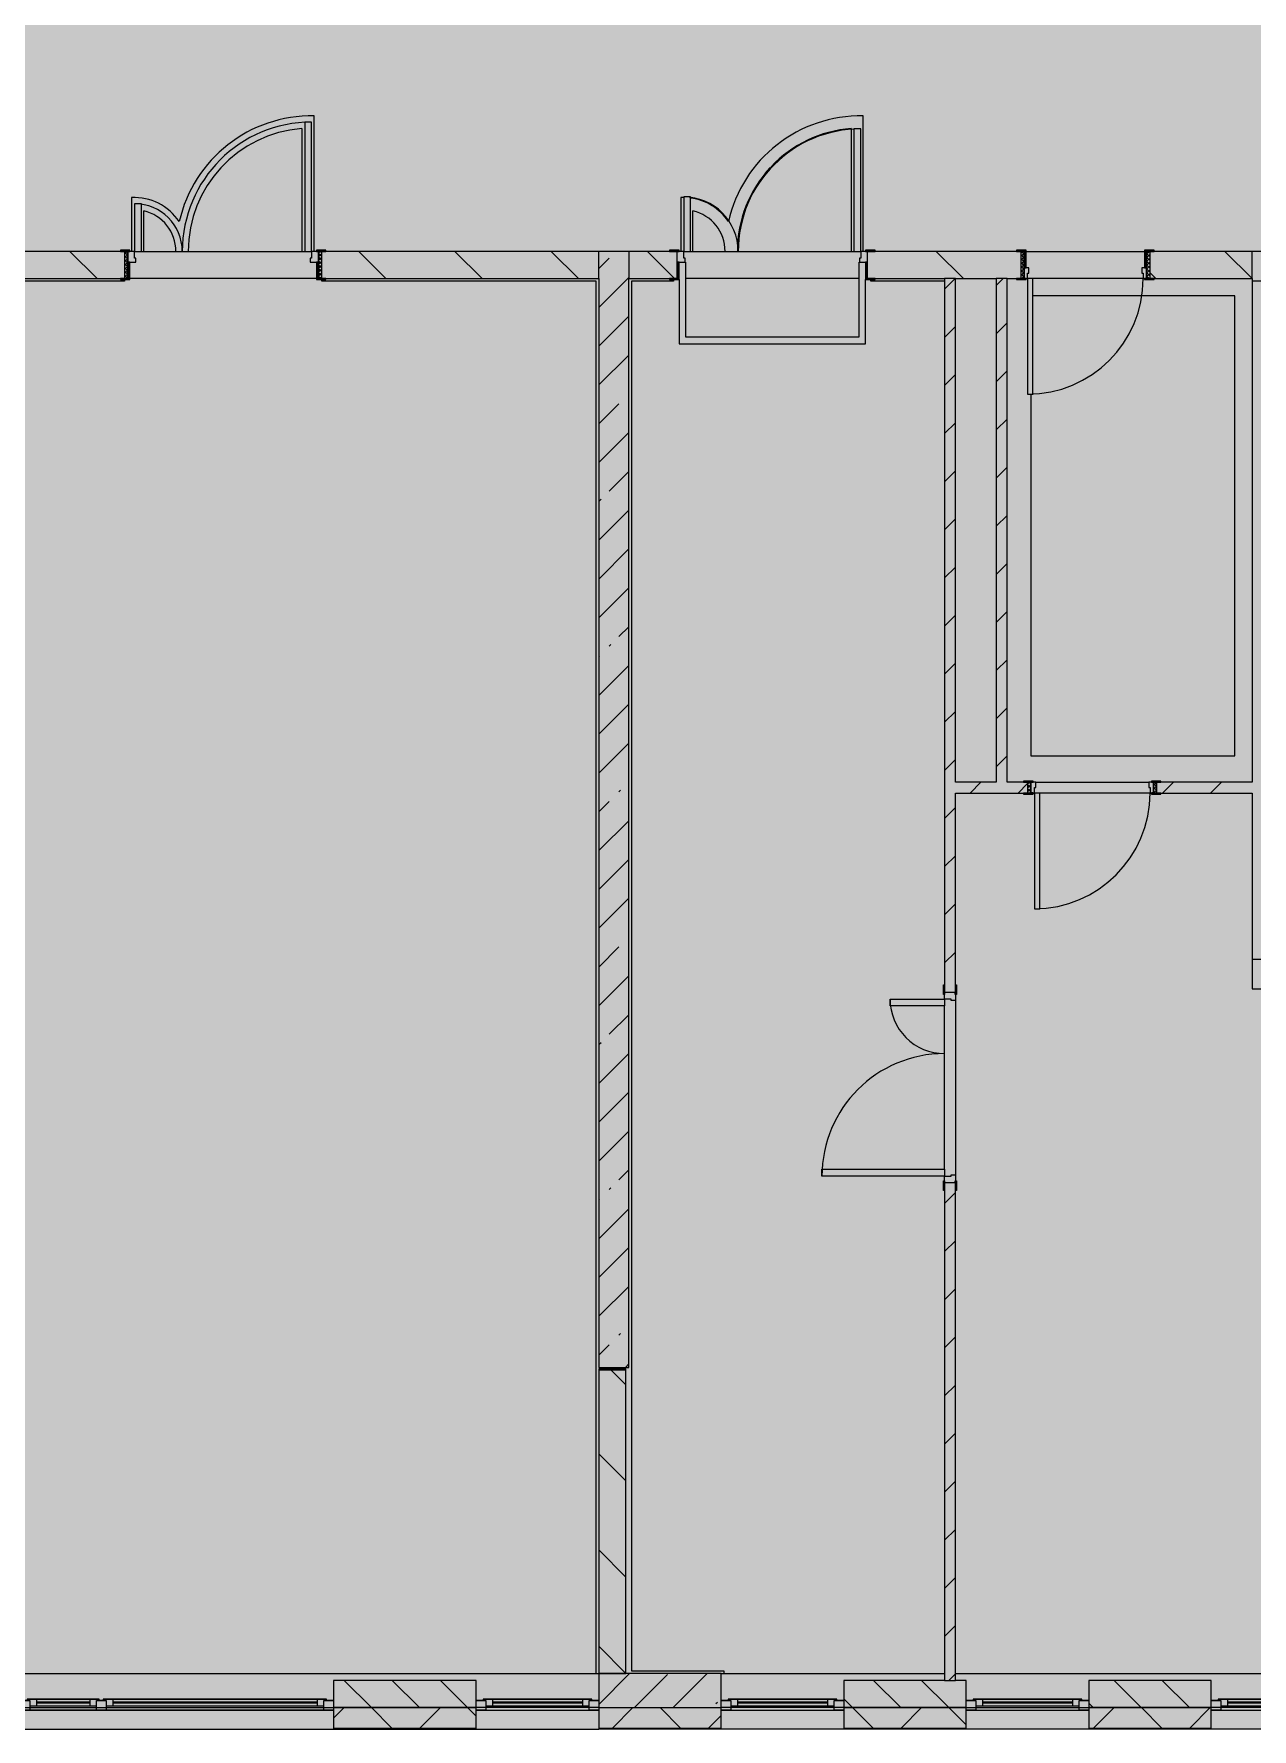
# Model space of a CAD drawing. Header units: millimetres. Extents: x 81682 to 274809, y -8553 to 29000.
# Drawn here: x 250779 to 259729, y -258 to 12198 of the extents above; entities that cross this region are included whole.
import ezdxf

# ---------------------------------------------------------------- set-up
doc = ezdxf.new("R2010")
doc.units = ezdxf.units.MM
for name, color, linetype, lineweight, true_color in [('A-DETL-2', 7, 'Continuous', 5, 0x737373), ('A-DOOR-2', 7, 'Continuous', 5, 0xb7b7b7), ('A-DOOR-3', 7, 'Continuous', 5, 0xe2e2e2), ('A-DOOR-4', 7, 'Continuous', 5, 0xaaaaaa), ('A-DOOR-FRAM-2', 7, 'Continuous', 5, 0xe2e2e2), ('A-DOOR-FRAM-3', 7, 'Continuous', 5, 0xb7b7b7), ('A-DOOR-FRAM-4', 7, 'Continuous', 5, 0xaaaaaa), ('A-FLOR-1', 7, 'Continuous', 5, 0xb7b7b7), ('A-GLAZ-2', 7, 'Continuous', 5, 0x737373), ('A-WALL-8', 7, 'Continuous', 5, 0x737373), ('A-WALL-9', 7, 'Continuous', 9, 0x737373), ('I-WALL-3', 7, 'Continuous', 5, 0x737373), ('S-COLS-2', 7, 'Continuous', 5, 0x737373)]:
    doc.layers.add(name, color=color, linetype=linetype, lineweight=lineweight, true_color=true_color)
doc.layers.add('A-DETL-GENF-2', color=7, linetype='Continuous', lineweight=9, true_color=0xc0c0c0, transparency=0.4)
for name, color, linetype, lineweight in [('A-WALL-7', 7, 'Continuous', 5), ('I-WALL-2', 7, 'Continuous', 5), ('S-COLS-1', 7, 'Continuous', 5)]:
    doc.layers.add(name, color=color, linetype=linetype, lineweight=lineweight)
pattern_1 = [(135, (147798.7, 0), (-353.5534, -353.5534), [])]
pattern_2 = [(45, (147798.7, 0), (-285.1231, 285.1231), []), (45, (148083.8, 0), (-285.1231, 285.1231), [504.031, -100.806, 16.764, -84.042])]
pattern_3 = [(45, (147798.7, 0), (-176.7767, 176.7767), [])]

# ---------------------------------------------------------------- blocks, each defined once
blk = doc.blocks.new('110_Дверь_СКБ_2Ст - Д-2а_л_ Из коридора на лестницу-32216062-3_7_3_птичка')
at = {"layer": 'A-DOOR-3'}
for points in [[(612, 100), (662, 100), (662, 1000), (612, 1000), (612, 300)], [(-588, 100), (-588, 500), (-638, 500), (-638, 100)], [(712, -100), (712, 20), (698, 20), (698, -100)]]:
    blk.add_hatch(color=256, dxfattribs=at).paths.add_polyline_path(points)
h = blk.add_hatch(color=256, dxfattribs=at)
h.paths.add_polyline_path([(712, 20), (712, 100), (662, 100), (662, 50), (652, 50), (652, 20), (680, 20)])
h.paths.add_polyline_path([(-628, 20), (-628, 50), (-638, 50), (-638, 100), (-688, 100), (-688, 20)])
at = {"layer": 'A-DOOR-FRAM-2'}
for points in [[(-672, 100), (-672, 108), (-742, 108), (-742, 100)], [(-672, -100), (-672, 20), (-688, 20), (-688, -100)], [(768, 100), (768, 108), (698, 108), (698, 100)], [(-672, -108), (-672, -100), (-742, -100), (-742, -108)], [(768, -108), (768, -100), (698, -100), (698, -108)]]:
    blk.add_hatch(color=256, dxfattribs=at).paths.add_polyline_path(points)
at = {"layer": 'A-DOOR-2'}
for p, q in [((662, 1000), (612, 1000)), ((612, 1000), (612, 100)), ((662, 100), (662, 1000)), ((-638, 500), (-638, 100)), ((-588, 500), (-638, 500)), ((-588, 100), (-588, 500)), ((-638, 100), (-588, 100)), ((612, 100), (662, 100))]:
    blk.add_line(p, q, dxfattribs=at)
for centre, radius, start, end in [((662, 100), 900, 90, 180), ((-638, 100), 400, 360, 90)]:
    blk.add_arc(centre, radius, start, end, dxfattribs=at)
at = {"layer": 'A-DOOR-FRAM-3'}
for p, q in [((-672, 108), (-742, 108)), ((-742, 108), (-742, 100)), ((-742, 100), (-672, 100)), ((-638, 100), (-688, 100)), ((-688, 100), (-688, 20)), ((-688, 20), (-628, 20)), ((-672, 20), (-688, 20)), ((-688, 20), (-688, -100)), ((-672, 100), (-672, 108)), ((-672, -100), (-672, 20)), ((-638, 50), (-638, 100)), ((-628, 50), (-638, 50)), ((-628, 20), (-628, 50)), ((662, 50), (652, 50)), ((652, 50), (652, 20)), ((652, 20), (712, 20)), ((662, 100), (662, 50)), ((712, 100), (662, 100)), ((768, 108), (698, 108)), ((698, 108), (698, 100)), ((698, 100), (768, 100)), ((712, 20), (698, 20)), ((698, 20), (698, -100)), ((712, 20), (712, 100)), ((712, -100), (712, 20)), ((768, 100), (768, 108)), ((-672, -100), (-742, -100)), ((-742, -100), (-742, -108)), ((-742, -108), (-672, -108)), ((-688, -100), (-672, -100)), ((-672, -108), (-672, -100)), ((698, -100), (712, -100)), ((768, -100), (698, -100)), ((698, -100), (698, -108)), ((698, -108), (768, -108)), ((768, -108), (768, -100))]:
    blk.add_line(p, q, dxfattribs=at)
blk = doc.blocks.new('120_Окно_СКБ_2Ст_Фрамуга сверху - 120_Окно_СКБ_2Ст_2300х2500_h_ ДОО-19727959-3_7_3_птичка')
at = {"layer": 'A-GLAZ-2'}
for p, q in [((-1150, -127), (-1150, -57)), ((-1150, -57), (-1080, -57)), ((1150, -57), (-1150, -57)), ((-1080, -57), (-1080, -127)), ((-1080, -57), (1080, -57)), ((520, -87), (-1080, -87)), ((-1080, -87), (-1080, -127)), ((-1030, -137), (-1030, -87)), ((-1030, -107), (470, -107)), ((470, -117), (-1030, -117)), ((470, -137), (470, -87)), ((520, -127), (520, -57)), ((520, -57), (590, -57)), ((520, -127), (520, -87)), ((590, -57), (590, -127)), ((1080, -87), (590, -87)), ((590, -87), (590, -127)), ((640, -137), (640, -87)), ((640, -107), (1030, -107)), ((1030, -117), (640, -117)), ((1030, -137), (1030, -87)), ((1080, -127), (1080, -57)), ((1080, -57), (1150, -57)), ((1080, -127), (1080, -87)), ((1150, -57), (1150, -127)), ((-1080, -127), (-1150, -127)), ((-1150, -127), (-1100, -127)), ((-1080, -127), (-1100, -127)), ((-1100, -127), (-1100, -137)), ((-1100, -137), (540, -137)), ((540, -137), (-1100, -137)), ((590, -127), (520, -127)), ((540, -127), (520, -127)), ((540, -127), (570, -127)), ((540, -127), (570, -127)), ((540, -137), (540, -127)), ((590, -127), (570, -127)), ((570, -127), (570, -137)), ((570, -137), (1100, -137)), ((1100, -137), (570, -137)), ((1150, -127), (1080, -127)), ((1100, -127), (1080, -127)), ((1100, -127), (1150, -127)), ((1100, -137), (1100, -127))]:
    blk.add_line(p, q, dxfattribs=at)
blk = doc.blocks.new('120_Окно_СКБ_1Ст - 120_Окно_СКБ_1Ст 900х2500_h_ с форточкой-22876038-3_7_3_птичка')
at = {"layer": 'A-GLAZ-2'}
for p, q in [((-450, -127), (-450, -57)), ((-450, -57), (-380, -57)), ((450, -57), (-450, -57)), ((-380, -57), (-380, -127)), ((380, -87), (-380, -87)), ((-380, -87), (-380, -127)), ((-330, -137), (-330, -87)), ((-330, -107), (330, -107)), ((330, -117), (-330, -117)), ((330, -137), (330, -87)), ((380, -127), (380, -57)), ((380, -57), (450, -57)), ((380, -127), (380, -87)), ((450, -57), (450, -127)), ((-380, -127), (-450, -127)), ((-450, -127), (-400, -127)), ((-380, -127), (-400, -127)), ((-400, -127), (-400, -137)), ((-400, -137), (400, -137)), ((400, -137), (-400, -137)), ((450, -127), (380, -127)), ((400, -127), (380, -127)), ((400, -127), (450, -127)), ((400, -137), (400, -127))]:
    blk.add_line(p, q, dxfattribs=at)
blk = doc.blocks.new('110_Дверь_СКБ_1Ст_Внутренняя1 - Д-8 950x2100h_охрана-V70-3_7_3_птичка')
at = {"layer": 'A-DOOR-3'}
h = blk.add_hatch(color=256, dxfattribs=at)
h.paths.add_polyline_path([(437.5, 100), (437.5, 60), (427.5, 60), (427.5, 20), (462.5, 20), (462.5, 100)])
h.paths.add_polyline_path([(-412.5, 100), (-437.5, 100), (-437.5, 20), (-402.5, 20), (-402.5, 60), (-412.5, 60)])
at = {"layer": 'A-DOOR-4'}
h = blk.add_hatch(dxfattribs=at)
h.set_pattern_fill('FP_81', color=256, style=0, pattern_type=2)
h.set_pattern_definition([(135, (1826.41, 164.685), (-14.14214, -14.14214), []), (225, (1826.41, 164.685), (14.14214, -14.14214), [])])
h.paths.add_polyline_path([(487.5, 100), (462.5, 100), (462.5, -100), (487.5, -100), (487.5, -34.8)])
at = {"layer": 'A-DOOR-FRAM-2'}
for points in [[(397.5, 950), (397.5, 100), (437.5, 100), (437.5, 950)], [(-492.5, 108), (-492.5, 100), (-422.5, 100), (-422.5, 108)], [(-422.5, 20), (-437.5, 20), (-437.5, -100), (-422.5, -100), (-422.5, -34.8)], [(517.5, 108), (447.5, 108), (447.5, 100), (517.5, 100)], [(462.5, 20), (447.5, 20), (447.5, -100), (462.5, -100), (462.5, -34.8)], [(-492.5, -100), (-492.5, -108), (-422.5, -108), (-422.5, -100)], [(447.5, -100), (447.5, -108), (517.5, -108), (517.5, -100)]]:
    blk.add_hatch(color=256, dxfattribs=at).paths.add_polyline_path(points)
at = {"layer": 'A-DOOR-FRAM-4'}
h = blk.add_hatch(dxfattribs=at)
h.set_pattern_fill('FP_9', color=256, style=0, pattern_type=2)
h.set_pattern_definition([(45, (-296.384, 164.685), (-14.1421, 14.1421), []), (135, (-296.384, 164.685), (-14.1421, -14.1421), [])])
h.paths.add_polyline_path([(-437.5, 100), (-462.5, 100), (-462.5, -100), (-437.5, -100), (-437.5, -34.8)])
at = {"layer": 'A-DOOR-2'}
for p, q in [((437.5, 950), (397.5, 950)), ((397.5, 950), (397.5, 100)), ((437.5, 100), (437.5, 950)), ((397.5, 100), (437.5, 100))]:
    blk.add_line(p, q, dxfattribs=at)
blk.add_arc((437.5, 100), 850, 90, 180, dxfattribs=at)
at = {"layer": 'A-DOOR-FRAM-3'}
for p, q in [((-422.5, 108), (-492.5, 108)), ((-492.5, 108), (-492.5, 100)), ((-492.5, 100), (-422.5, 100)), ((-437.5, 100), (-462.5, 100)), ((-462.5, 100), (-462.5, -100)), ((-412.5, 100), (-437.5, 100)), ((-437.5, 100), (-437.5, 20)), ((-437.5, -100), (-437.5, 100)), ((-422.5, 100), (-437.5, 100)), ((-437.5, 100), (-437.5, 99)), ((-437.5, 99), (-422.5, 99)), ((-437.5, 20), (-402.5, 20)), ((-422.5, 20), (-437.5, 20)), ((-437.5, 20), (-437.5, -100)), ((-422.5, 100), (-422.5, 108)), ((-422.5, 99), (-422.5, 100)), ((-422.5, -100), (-422.5, 20)), ((-412.5, 60), (-412.5, 100)), ((-402.5, 60), (-412.5, 60)), ((-402.5, 20), (-402.5, 60)), ((437.5, 60), (427.5, 60)), ((427.5, 60), (427.5, 20)), ((427.5, 20), (462.5, 20)), ((437.5, 100), (437.5, 60)), ((462.5, 100), (437.5, 100)), ((517.5, 108), (447.5, 108)), ((447.5, 108), (447.5, 100)), ((462.5, 100), (447.5, 100)), ((447.5, 100), (447.5, 99)), ((447.5, 100), (517.5, 100)), ((447.5, 99), (462.5, 99)), ((462.5, 20), (447.5, 20)), ((447.5, 20), (447.5, -100)), ((462.5, 20), (462.5, 100)), ((487.5, 100), (462.5, 100)), ((462.5, 100), (462.5, -100)), ((462.5, 99), (462.5, 100)), ((462.5, -100), (462.5, 20)), ((487.5, -100), (487.5, 100)), ((517.5, 100), (517.5, 108)), ((-422.5, -100), (-492.5, -100)), ((-492.5, -100), (-492.5, -108)), ((-492.5, -108), (-422.5, -108)), ((-462.5, -100), (-437.5, -100)), ((-437.5, -100), (-422.5, -100)), ((-422.5, -108), (-422.5, -100)), ((447.5, -100), (462.5, -100)), ((517.5, -100), (447.5, -100)), ((447.5, -100), (447.5, -108)), ((447.5, -108), (517.5, -108)), ((462.5, -100), (487.5, -100)), ((517.5, -108), (517.5, -100))]:
    blk.add_line(p, q, dxfattribs=at)
blk = doc.blocks.new('110_Дверь_СКБ_1Ст_Внутренняя1 - Д-8 950x2100h_охрана-V99-3_7_3_птичка')
at = {"layer": 'A-DOOR-3'}
h = blk.add_hatch(color=256, dxfattribs=at)
h.paths.add_polyline_path([(437, 40), (437, 0), (427, 0), (427, -40), (462, -40), (462, 40)])
h.paths.add_polyline_path([(-413, 40), (-438, 40), (-438, -40), (-403, -40), (-403, 0), (-413, 0)])
at = {"layer": 'A-DOOR-4'}
h = blk.add_hatch(dxfattribs=at)
h.set_pattern_fill('FP_109', color=256, style=0, pattern_type=2)
h.set_pattern_definition([(135, (1826.41, 104.685), (-14.14214, -14.14214), []), (225, (1826.41, 104.685), (14.14214, -14.14214), [])])
h.paths.add_polyline_path([(487, 40), (462, 40), (462, -40), (487, -40)])
at = {"layer": 'A-DOOR-FRAM-2'}
for points in [[(397, 890), (397, 40), (437, 40), (437, 890)], [(-493, 48), (-493, 40), (-423, 40), (-423, 48)], [(517, 48), (447, 48), (447, 40), (517, 40)], [(-423, -40), (-493, -40), (-493, -48), (-423, -48)], [(447, -40), (447, -48), (517, -48), (517, -40)]]:
    blk.add_hatch(color=256, dxfattribs=at).paths.add_polyline_path(points)
at = {"layer": 'A-DOOR-FRAM-4'}
h = blk.add_hatch(dxfattribs=at)
h.set_pattern_fill('FP_110', color=256, style=0, pattern_type=2)
h.set_pattern_definition([(45, (-296.384, 104.685), (-14.1421, 14.1421), []), (135, (-296.384, 104.685), (-14.1421, -14.1421), [])])
h.paths.add_polyline_path([(-438, 40), (-463, 40), (-463, -40), (-438, -40)])
at = {"layer": 'A-DOOR-2'}
for p, q in [((437, 890), (397, 890)), ((397, 890), (397, 40)), ((437, 40), (437, 890)), ((397, 40), (437, 40))]:
    blk.add_line(p, q, dxfattribs=at)
blk.add_arc((437, 40), 850, 90, 180, dxfattribs=at)
at = {"layer": 'A-DOOR-FRAM-3'}
for p, q in [((-423, 48), (-493, 48)), ((-493, 48), (-493, 40)), ((-493, 40), (-423, 40)), ((-438, 40), (-463, 40)), ((-463, 40), (-463, -40)), ((-413, 40), (-438, 40)), ((-438, 40), (-438, -40)), ((-438, -40), (-438, 40)), ((-423, 40), (-438, 40)), ((-438, 40), (-438, 39)), ((-438, 39), (-423, 39)), ((-423, 40), (-423, 48)), ((-423, 39), (-423, 40)), ((-413, 0), (-413, 40)), ((-403, 0), (-413, 0)), ((-403, -40), (-403, 0)), ((437, 0), (427, 0)), ((427, 0), (427, -40)), ((437, 40), (437, 0)), ((462, 40), (437, 40)), ((517, 48), (447, 48)), ((447, 48), (447, 40)), ((462, 40), (447, 40)), ((447, 40), (447, 39)), ((447, 40), (517, 40)), ((447, 39), (462, 39)), ((462, -40), (462, 40)), ((487, 40), (462, 40)), ((462, 40), (462, -40)), ((462, 39), (462, 40)), ((487, -40), (487, 40)), ((517, 40), (517, 48)), ((-423, -40), (-493, -40)), ((-493, -40), (-493, -48)), ((-493, -48), (-423, -48)), ((-463, -40), (-438, -40)), ((-423, -39), (-438, -39)), ((-438, -39), (-438, -40)), ((-438, -40), (-403, -40)), ((-438, -40), (-423, -40)), ((-423, -40), (-423, -39)), ((-423, -48), (-423, -40)), ((427, -40), (462, -40)), ((462, -39), (447, -39)), ((447, -39), (447, -40)), ((447, -40), (462, -40)), ((517, -40), (447, -40)), ((447, -40), (447, -48)), ((447, -48), (517, -48)), ((462, -40), (462, -39)), ((462, -40), (487, -40)), ((517, -48), (517, -40))]:
    blk.add_line(p, q, dxfattribs=at)
blk = doc.blocks.new('110_Дверь_СКБ_2Ст - Д-6_л__ ДОО_Дв_1450x2100h_Дверь из раздевальной в коридор-V100-3_7_3_птичка')
at = {"layer": 'A-DOOR-3'}
for points in [[(662.5, 100), (662.5, 1050), (612.5, 1050), (612.5, 100)], [(-587.5, 100), (-587.5, 450), (-637.5, 450), (-637.5, 100)]]:
    blk.add_hatch(color=256, dxfattribs=at).paths.add_polyline_path(points)
h = blk.add_hatch(color=256, dxfattribs=at)
h.paths.add_polyline_path([(652.5, 20), (712.5, 20), (712.5, 100), (662.5, 100), (662.5, 50), (652.5, 50)])
h.paths.add_polyline_path([(-687.5, 20), (-627.5, 20), (-627.5, 50), (-637.5, 50), (-637.5, 100), (-687.5, 100)])
at = {"layer": 'A-DOOR-4'}
h = blk.add_hatch(dxfattribs=at)
h.set_pattern_fill('FP_111', color=256, style=0, pattern_type=2)
h.set_pattern_definition([(135, (1576.41, 164.685), (-14.14214, -14.14214), []), (225, (1576.41, 164.685), (14.14214, -14.14214), [])])
h.paths.add_polyline_path([(737.5, -100), (737.5, 100), (712.5, 100), (712.5, -100)])
at = {"layer": 'A-DOOR-FRAM-2'}
for points in [[(-672.5, 100), (-672.5, 108), (-742.5, 108), (-742.5, 100)], [(-672.5, -100), (-672.5, 20), (-687.5, 20), (-687.5, -100)], [(767.5, 100), (767.5, 108), (697.5, 108), (697.5, 100)], [(712.5, -100), (712.5, 20), (697.5, 20), (697.5, -100)], [(-672.5, -108), (-672.5, -100), (-742.5, -100), (-742.5, -108)], [(767.5, -108), (767.5, -100), (697.5, -100), (697.5, -108)]]:
    blk.add_hatch(color=256, dxfattribs=at).paths.add_polyline_path(points)
at = {"layer": 'A-DOOR-FRAM-4'}
h = blk.add_hatch(dxfattribs=at)
h.set_pattern_fill('FP_112', color=256, style=0, pattern_type=2)
h.set_pattern_definition([(45, (-546.384, 164.685), (-14.1421, 14.1421), []), (135, (-546.384, 164.685), (-14.1421, -14.1421), [])])
h.paths.add_polyline_path([(-687.5, -100), (-687.5, 100), (-712.5, 100), (-712.5, -100)])
at = {"layer": 'A-DOOR-2'}
for p, q in [((662.5, 1050), (612.5, 1050)), ((612.5, 1050), (612.5, 100)), ((662.5, 100), (662.5, 1050)), ((-637.5, 450), (-637.5, 100)), ((-587.5, 450), (-637.5, 450)), ((-587.5, 100), (-587.5, 450)), ((-637.5, 100), (-587.5, 100)), ((612.5, 100), (662.5, 100))]:
    blk.add_line(p, q, dxfattribs=at)
for centre, radius, start, end in [((662.5, 100), 950, 90, 180), ((-637.5, 100), 350, 360, 90)]:
    blk.add_arc(centre, radius, start, end, dxfattribs=at)
at = {"layer": 'A-DOOR-FRAM-3'}
for p, q in [((-672.5, 108), (-742.5, 108)), ((-742.5, 108), (-742.5, 100)), ((-742.5, 100), (-672.5, 100)), ((-687.5, 100), (-712.5, 100)), ((-712.5, 100), (-712.5, -100)), ((-637.5, 100), (-687.5, 100)), ((-687.5, 100), (-687.5, 20)), ((-687.5, -100), (-687.5, 100)), ((-687.5, 20), (-627.5, 20)), ((-672.5, 20), (-687.5, 20)), ((-687.5, 20), (-687.5, -100)), ((-672.5, 100), (-672.5, 108)), ((-672.5, -100), (-672.5, 20)), ((-637.5, 50), (-637.5, 100)), ((-627.5, 50), (-637.5, 50)), ((-627.5, 20), (-627.5, 50)), ((662.5, 50), (652.5, 50)), ((652.5, 50), (652.5, 20)), ((652.5, 20), (712.5, 20)), ((662.5, 100), (662.5, 50)), ((712.5, 100), (662.5, 100)), ((767.5, 108), (697.5, 108)), ((697.5, 108), (697.5, 100)), ((697.5, 100), (767.5, 100)), ((712.5, 20), (697.5, 20)), ((697.5, 20), (697.5, -100)), ((712.5, 20), (712.5, 100)), ((737.5, 100), (712.5, 100)), ((712.5, 100), (712.5, -100)), ((712.5, -100), (712.5, 20)), ((737.5, -100), (737.5, 100)), ((767.5, 100), (767.5, 108)), ((-672.5, -100), (-742.5, -100)), ((-742.5, -100), (-742.5, -108)), ((-742.5, -108), (-672.5, -108)), ((-712.5, -100), (-687.5, -100)), ((-687.5, -100), (-672.5, -100)), ((-672.5, -108), (-672.5, -100)), ((697.5, -100), (712.5, -100)), ((767.5, -100), (697.5, -100)), ((697.5, -100), (697.5, -108)), ((697.5, -108), (767.5, -108)), ((712.5, -100), (737.5, -100)), ((767.5, -108), (767.5, -100))]:
    blk.add_line(p, q, dxfattribs=at)
blk = doc.blocks.new('120_Окно_СКБ_1Ст - 120_Окно_СКБ_1Ст 900х2500_h_ с форточкой-V166-3_7_3_птичка')
at = {"layer": 'A-GLAZ-2'}
for p, q in [((-450, -127), (-450, -57)), ((-450, -57), (-380, -57)), ((450, -57), (-450, -57)), ((-380, -57), (-380, -127)), ((380, -87), (-380, -87)), ((-380, -87), (-380, -127)), ((-330, -137), (-330, -87)), ((-330, -107), (330, -107)), ((330, -117), (-330, -117)), ((330, -137), (330, -87)), ((380, -127), (380, -57)), ((380, -57), (450, -57)), ((380, -127), (380, -87)), ((450, -57), (450, -127)), ((-380, -127), (-450, -127)), ((-450, -127), (-400, -127)), ((-380, -127), (-400, -127)), ((-400, -127), (-400, -137)), ((-400, -137), (400, -137)), ((400, -137), (-400, -137)), ((450, -127), (380, -127)), ((400, -127), (380, -127)), ((400, -137), (400, -127)), ((404, -127), (450, -127))]:
    blk.add_line(p, q, dxfattribs=at)
blk = doc.blocks.new('110_Дверь_СКБ_2Ст - Д-5_п_ Из игровой в коридор-32351726-3_7_3_птичка')
at = {"layer": 'A-DOOR-3'}
h = blk.add_hatch(color=256, dxfattribs=at)
h.paths.add_polyline_path([(712, -40), (712, 40), (652, 40), (652, 10), (662, 10), (662, -40)])
h.paths.add_polyline_path([(-628, 40), (-688, 40), (-688, -40), (-638, -40), (-638, 10), (-628, 10)])
for points in [[(-588, -440), (-588, -40), (-638, -40), (-638, -440)], [(662, -940), (662, -40), (612, -40), (612, -940)]]:
    blk.add_hatch(color=256, dxfattribs=at).paths.add_polyline_path(points)
at = {"layer": 'A-DOOR-FRAM-2'}
for points in [[(-673, 48), (-743, 48), (-743, 40), (-673, 40)], [(767, 48), (697, 48), (697, 40), (767, 40)], [(-673, -40), (-743, -40), (-743, -48), (-673, -48)], [(767, -40), (697, -40), (697, -48), (767, -48)]]:
    blk.add_hatch(color=256, dxfattribs=at).paths.add_polyline_path(points)
at = {"layer": 'A-DOOR-2'}
for p, q in [((-638, -40), (-588, -40)), ((-638, -440), (-638, -40)), ((-588, -40), (-588, -440)), ((612, -40), (662, -40)), ((612, -940), (612, -40)), ((662, -40), (662, -940)), ((-588, -440), (-638, -440)), ((662, -940), (612, -940))]:
    blk.add_line(p, q, dxfattribs=at)
for centre, radius, start, end in [((-638, -40), 400, 270, 0), ((662, -40), 900, 180, 270)]:
    blk.add_arc(centre, radius, start, end, dxfattribs=at)
at = {"layer": 'A-DOOR-FRAM-3'}
for p, q in [((-743, 48), (-673, 48)), ((-743, 40), (-743, 48)), ((-673, 40), (-743, 40)), ((-688, 40), (-628, 40)), ((-688, -40), (-688, 40)), ((-688, 40), (-673, 40)), ((-688, 39), (-688, 40)), ((-673, 39), (-688, 39)), ((-673, 48), (-673, 40)), ((-673, 40), (-673, 39)), ((-638, 10), (-638, -40)), ((-628, 10), (-638, 10)), ((-628, 40), (-628, 10)), ((652, 40), (712, 40)), ((652, 10), (652, 40)), ((662, 10), (652, 10)), ((662, -40), (662, 10)), ((697, 40), (697, 48)), ((697, 48), (767, 48)), ((697, 39), (697, 40)), ((697, 40), (712, 40)), ((767, 40), (697, 40)), ((712, 39), (697, 39)), ((712, 40), (712, -40)), ((712, 40), (712, 39)), ((767, 48), (767, 40)), ((-743, -40), (-673, -40)), ((-743, -48), (-743, -40)), ((-673, -48), (-743, -48)), ((-638, -40), (-688, -40)), ((-673, -40), (-673, -48)), ((712, -40), (662, -40)), ((697, -48), (697, -40)), ((697, -40), (767, -40)), ((767, -48), (697, -48)), ((767, -40), (767, -48))]:
    blk.add_line(p, q, dxfattribs=at)

msp = doc.modelspace()

# ---------------------------------------------------------------- hatches: boundary and pattern name
at = {"layer": 'A-DETL-GENF-2'}
msp.add_hatch(color=256, dxfattribs=at).paths.add_polyline_path([(273031.7, -258), (273031.7, 21479), (241131.7, 21479), (241131.7, 27379), (232368.7, 27379), (232368.7, 10208.3), (237008.7, 10208.3), (237008.7, -258), (271786.3, -258)])
at = {"layer": 'A-WALL-7'}
h = msp.add_hatch(dxfattribs=at)
h.set_pattern_fill('FP_77', color=256, style=0, pattern_type=2)
h.set_pattern_definition([(135, (147798.7, 0), (-176.7767, -176.7767), [])])
h.paths.add_polyline_path([(269228.7, -100), (269228.7, 100), (268928.7, 100), (268928.7, -100), (268989.7, -100)])
h.paths.add_polyline_path([(258528.7, -100), (259428.7, -100), (259428.7, 100), (258528.7, 100)])
h.paths.add_polyline_path([(261228.7, -100), (261478.7, -100), (261478.7, 100), (261228.7, 100)])
h.paths.add_polyline_path([(267128.7, -100), (267125.3, 100), (266628.7, 100), (266628.7, -100), (267125.3, -100)])
h.paths.add_polyline_path([(256728.7, -100), (257628.7, -100), (257628.7, 100), (256728.7, 100)])
h.paths.add_polyline_path([(263778.7, -100), (264828.7, -100), (264828.7, 100), (263778.7, 100)])
h.paths.add_polyline_path([(242421.8, -100), (242578.7, -100), (242578.7, 100), (242328.7, 100), (242328.7, -100)])
h.paths.add_polyline_path([(248628.7, -100), (249528.7, -100), (249528.7, 100), (248628.7, 100)])
h.paths.add_polyline_path([(245928.7, -100), (245928.7, 100), (244878.7, 100), (244878.7, -100), (245684.6, -100)])
h.paths.add_polyline_path([(250678.7, -100), (250678.7, 100), (250428.7, 100), (250428.7, -100)])
h.paths.add_polyline_path([(252978.7, -100), (254028.7, -100), (254028.7, 100), (252978.7, 100)])
h.paths.add_polyline_path([(240091.3, -100), (240528.7, -100), (240528.7, 100), (239728.7, 100), (239728.7, -100)])
h = msp.add_hatch(dxfattribs=at)
h.set_pattern_fill('FP_79', color=256, style=0, pattern_type=2)
h.set_pattern_definition([(45, (147798.7, 0), (-353.5534, 353.5534), []), (135, (147798.7, 0), (-353.5534, -353.5534), [])])
h.paths.add_polyline_path([(268028.7, -250), (269228.7, -250), (269228.7, -100), (268028.7, -100)])
h.paths.add_polyline_path([(271786.3, -250), (272878.7, -250), (272878.7, -100), (271528.7, -100), (271528.7, -250)])
h.paths.add_polyline_path([(255006.6, -250), (255828.7, -250), (255828.7, -100), (254928.7, -100), (254928.7, -250)])
h.paths.add_polyline_path([(259428.7, -250), (259428.7, -100), (258528.7, -100), (258528.7, -250), (258735.4, -250)])
h.paths.add_polyline_path([(260599.8, -250), (261478.7, -250), (261478.7, -100), (260328.7, -100), (260328.7, -250)])
h.paths.add_polyline_path([(257628.7, -250), (257628.7, -100), (256728.7, -100), (256728.7, -250), (257337.1, -250)])
h.paths.add_polyline_path([(263778.7, -250), (264828.7, -250), (264828.7, -100), (263778.7, -100)])
h.paths.add_polyline_path([(267128.7, -250), (267125.3, -100), (265728.7, -100), (265728.7, -250), (267125.3, -250)])
h.paths.add_polyline_path([(246828.7, -250), (247728.7, -250), (247728.7, -100), (246828.7, -100)])
h.paths.add_polyline_path([(254028.7, -250), (254028.7, -100), (252978.7, -100), (252978.7, -250), (253142.2, -250)])
h.paths.add_polyline_path([(245684.6, -250), (245928.7, -250), (245928.7, -100), (244878.7, -100), (244878.7, -250)])
h.paths.add_polyline_path([(250678.7, -250), (250678.7, -100), (248628.7, -100), (248628.7, -250), (250345.6, -250)])
h.paths.add_polyline_path([(241955.7, -250), (242578.7, -250), (242578.7, -100), (241428.7, -100), (241428.7, -250)])
h.paths.add_polyline_path([(240528.7, -250), (240528.7, -100), (239728.7, -100), (239728.7, -250), (240091.3, -250)])
h.paths.add_polyline_path([(238693, -250), (238828.7, -250), (238828.7, -100), (237008.7, -100), (237008.7, -250), (238226.9, -250)])
at = {"layer": 'I-WALL-2'}
h = msp.add_hatch(dxfattribs=at)
h.set_pattern_fill('FP_78', color=256, style=0, pattern_type=2)
h.set_pattern_definition(pattern_1)
h.paths.add_polyline_path([(249408.7, 10400), (251443.7, 10400), (251443.7, 10600), (249408.7, 10600)])
h.paths.add_polyline_path([(253142.2, 10400), (254928.7, 10400), (254928.7, 10600), (252893.7, 10600), (252893.7, 10400), (252923.7, 10400)])
h.paths.add_polyline_path([(237728.7, 10400), (237783.7, 10400), (237783.7, 10600), (237408.7, 10600), (237408.7, 10400), (237583.7, 10400)])
h.paths.add_polyline_path([(239238.7, 10400), (240308.7, 10400), (240308.7, 10600), (239183.7, 10600), (239183.7, 10400)])
h.paths.add_polyline_path([(241955.7, 10400), (242008.7, 10400), (242008.7, 10600), (241258.7, 10600), (241258.7, 10400), (241288.7, 10400)])
h = msp.add_hatch(dxfattribs=at)
h.set_pattern_fill('FP_75', color=256, style=0, pattern_type=2)
h.set_pattern_definition(pattern_2)
h.paths.add_polyline_path([(255148.7, 2400), (255148.7, 10600), (254928.7, 10600), (254928.7, 2400)])
h = msp.add_hatch(dxfattribs=at)
h.set_pattern_fill('FP_78', color=256, style=0, pattern_type=2)
h.set_pattern_definition(pattern_1)
h.paths.add_polyline_path([(268057.5, 10400), (269008.7, 10400), (269008.7, 10600), (267128.7, 10600), (267128.7, 10400)])
h.paths.add_polyline_path([(257390.6, 10400), (258028.7, 10400), (258028.7, 10600), (256903.7, 10600), (256903.7, 10400), (257103.7, 10400)])
h.paths.add_polyline_path([(255503.7, 10400), (255503.7, 10600), (255148.7, 10600), (255148.7, 10400), (255448.7, 10400)])
h.paths.add_polyline_path([(259667.6, 10400), (259728.7, 10400), (259728.7, 10600), (258978.7, 10600), (258978.7, 10400), (259008.7, 10400)])
h = msp.add_hatch(dxfattribs=at)
h.set_pattern_fill('FP_80', color=256, style=0, pattern_type=2)
h.set_pattern_definition(pattern_3)
h.paths.add_polyline_path([(257548.7, 100), (257548.7, 3755), (257468.7, 3755), (257468.7, 100)])
h.paths.add_polyline_path([(257518.7, 5155), (257548.7, 5155), (257548.7, 10400), (257468.7, 10400), (257468.7, 5155)])
h = msp.add_hatch(dxfattribs=at)
h.set_pattern_fill('FP_80', color=256, style=0, pattern_type=2)
h.set_pattern_definition(pattern_3)
h.paths.add_polyline_path([(257928.7, 6700), (257928.7, 10400), (257848.7, 10400), (257848.7, 6700)])
h = msp.add_hatch(dxfattribs=at)
h.set_pattern_fill('FP_80', color=256, style=0, pattern_type=2)
h.set_pattern_definition(pattern_3)
h.paths.add_polyline_path([(258048.7, 6620), (258078.7, 6620), (258078.7, 6700), (257548.7, 6700), (257548.7, 6620)])
h.paths.add_polyline_path([(259028.7, 6620), (259728.7, 6620), (259728.7, 6700), (259028.7, 6700)])
h = msp.add_hatch(dxfattribs=at)
h.set_pattern_fill('FP_78', color=256, style=0, pattern_type=2)
h.set_pattern_definition(pattern_1)
h.paths.add_polyline_path([(255128.7, 150), (255128.7, 2380), (254928.7, 2380), (254928.7, 150), (255006.6, 150)])
at = {"layer": 'S-COLS-1'}
h = msp.add_hatch(dxfattribs=at)
h.set_pattern_fill('FP_75', color=256, style=0, pattern_type=2)
h.set_pattern_definition(pattern_2)
h.paths.add_polyline_path([(254928.7, -100), (255828.7, -100), (255828.7, 150), (254928.7, 150)])

# ---------------------------------------------------------------- linework, layer by layer
at = {"layer": 'A-DETL-2'}
for p, q in [((259602.2, 10273.7), (258118.7, 10273.7)), ((259602.2, 6893.7), (259602.2, 10273.7)), ((258102.2, 9550), (258102.2, 6893.7)), ((258102.2, 6893.7), (259602.2, 6893.7))]:
    msp.add_line(p, q, dxfattribs=at)
at = {"layer": 'A-FLOR-1'}
for p, q in [((252837.1, 10600), (252837.1, 11594.8)), ((256872.1, 10600), (256872.1, 11594.8)), ((252747.1, 11502.3), (252747.1, 10600)), ((256782.1, 11502.3), (256782.1, 10600)), ((251495.9, 10994.4), (251495.9, 10600)), ((255530.9, 10994.4), (255530.9, 10600)), ((251585.9, 10600), (251585.9, 10897.1)), ((255620.9, 10600), (255620.9, 10897.1)), ((251568.7, 10600), (251585.9, 10600)), ((251822.1, 10600), (251912.1, 10600)), ((251912.1, 10600), (252768.7, 10600)), ((255603.7, 10600), (255620.9, 10600)), ((255857.1, 10600), (255947.1, 10600)), ((255947.1, 10600), (256803.7, 10600)), ((255568.7, 9970), (255568.7, 10520)), ((256838.7, 10520), (256838.7, 9970)), ((251443.7, 10380), (249429.7, 10380)), ((251443.7, 10392), (251443.7, 10380)), ((252893.7, 10380), (252893.7, 10392)), ((254908.7, 10380), (252893.7, 10380)), ((254908.7, 150), (254908.7, 10380)), ((255478.7, 10380), (255168.7, 10380)), ((255168.7, 10380), (255168.7, 170)), ((255478.7, 10392), (255478.7, 10380)), ((255518.7, 10392), (255518.7, 9920)), ((256888.7, 9920), (256888.7, 10392)), ((256928.7, 10380), (256928.7, 10392)), ((257468.7, 10380), (256928.7, 10380)), ((256838.7, 9970), (255568.7, 9970)), ((255518.7, 9920), (256888.7, 9920)), ((255168.7, 170), (255848.7, 170)), ((255848.7, 170), (255848.7, 150))]:
    msp.add_line(p, q, dxfattribs=at)
for centre, radius, start, end in [((252817.1, 10600), 995, 88.8489, 167.32946), ((256852.1, 10600), 995, 88.8489, 167.32946), ((252817.1, 10600), 905, 94.43687, 180), ((256852.1, 10600), 905, 94.43687, 136.58332), ((256852.1, 10600), 905, 136.94616, 180), ((251517.1, 10600), 395, 33.54048, 93.07201), ((255552.1, 10600), 395, 89.76418, 93.07201), ((255552.1, 10600), 395, 33.54048, 82.48481), ((251517.1, 10600), 305, 0, 76.9573), ((255552.1, 10600), 305, 0, 76.9573)]:
    msp.add_arc(centre, radius, start, end, dxfattribs=at)
at = {"layer": 'A-WALL-8'}
for p, q in [((254028.7, 100), (252978.7, 100)), ((252978.7, 100), (252978.7, -258)), ((254028.7, -258), (254028.7, 100)), ((257468.7, 100), (256728.7, 100)), ((256728.7, 100), (256728.7, -258)), ((257628.7, 100), (257548.7, 100)), ((257628.7, -258), (257628.7, 100)), ((259428.7, 100), (258528.7, 100)), ((258528.7, 100), (258528.7, -258)), ((259428.7, -258), (259428.7, 100)), ((250678.7, -100), (252978.7, -100)), ((254928.7, -100), (254928.7, -258)), ((254928.7, -100), (255828.7, -100)), ((255828.7, -258), (255828.7, -100)), ((257628.7, -100), (258528.7, -100)), ((240528.7, -258), (254928.7, -258)), ((259428.7, -258), (254928.7, -258)), ((273036.7, -258), (259428.7, -258))]:
    msp.add_line(p, q, dxfattribs=at)
at = {"layer": 'A-WALL-9'}
for p, q in [((254928.7, 10400), (254928.7, 10600)), ((255148.7, 10600), (255148.7, 10400)), ((259728.7, 10400), (259728.7, 10600)), ((257548.7, 10400), (257468.7, 10400)), ((257928.7, 10400), (257848.7, 10400)), ((259808.7, 10380), (259728.7, 10380)), ((259728.7, 5400), (259808.7, 5400)), ((257468.7, 100), (257548.7, 100)), ((252978.7, -100), (254028.7, -100)), ((254028.7, -100), (252978.7, -100)), ((256728.7, -100), (257628.7, -100)), ((257628.7, -100), (256728.7, -100)), ((258528.7, -100), (259428.7, -100)), ((259428.7, -100), (258528.7, -100)), ((252978.7, -250), (254028.7, -250)), ((252978.7, -253), (254028.7, -253)), ((254928.7, -250), (255828.7, -250)), ((254928.7, -253), (255828.7, -253)), ((256728.7, -250), (257628.7, -250)), ((256728.7, -253), (257628.7, -253)), ((258528.7, -250), (259428.7, -250)), ((258528.7, -253), (259428.7, -253))]:
    msp.add_line(p, q, dxfattribs=at)
at = {"layer": 'I-WALL-3'}
for p, q in [((251413.7, 10600), (246498.7, 10600)), ((251585.9, 10600), (251822.1, 10600)), ((255448.7, 10600), (252923.7, 10600)), ((255620.9, 10600), (255857.1, 10600)), ((257998.7, 10600), (256958.7, 10600)), ((258068.7, 10600), (258938.7, 10600)), ((269008.7, 10600), (259008.7, 10600)), ((249408.7, 10400), (251413.7, 10400)), ((252853.7, 10400), (251483.7, 10400)), ((252923.7, 10400), (254928.7, 10400)), ((254928.7, 10400), (254928.7, 2400)), ((255148.7, 10400), (255448.7, 10400)), ((255148.7, 2400), (255148.7, 10400)), ((256838.7, 10400), (255568.7, 10400)), ((256958.7, 10400), (257468.7, 10400)), ((257468.7, 10400), (257468.7, 5210)), ((257548.7, 10400), (257848.7, 10400)), ((257548.7, 6700), (257548.7, 10400)), ((257848.7, 10400), (257848.7, 6700)), ((257928.7, 10400), (257998.7, 10400)), ((257928.7, 6700), (257928.7, 10400)), ((258928.7, 10400), (258118.7, 10400)), ((259008.7, 10400), (259728.7, 10400)), ((259728.7, 10400), (259728.7, 6700)), ((257848.7, 6700), (257548.7, 6700)), ((257548.7, 6620), (258048.7, 6620)), ((257548.7, 5210), (257548.7, 6620)), ((258048.7, 6700), (257928.7, 6700)), ((258138.7, 6700), (258968.7, 6700)), ((258978.7, 6620), (258168.7, 6620)), ((259728.7, 6700), (259058.7, 6700)), ((259058.7, 6620), (259728.7, 6620)), ((259728.7, 6620), (259728.7, 5180)), ((259728.7, 5180), (265148.7, 5180)), ((257468.7, 3855), (257468.7, 5055)), ((257548.7, 5095), (257548.7, 3815)), ((257468.7, 3700), (257468.7, 100)), ((257548.7, 100), (257548.7, 3700)), ((254928.7, 2400), (255148.7, 2400)), ((254928.7, 2390), (254928.7, 150)), ((254928.7, 2390), (255128.7, 2390)), ((255128.7, 2380), (254928.7, 2380)), ((255128.7, 150), (255128.7, 2390)), ((250428.7, 150), (254928.7, 150)), ((254928.7, 150), (255128.7, 150)), ((255828.7, 150), (257468.7, 150)), ((257548.7, 150), (260328.7, 150)), ((254928.7, -100), (254028.7, -100)), ((256728.7, -100), (255828.7, -100)), ((260328.7, -100), (259428.7, -100))]:
    msp.add_line(p, q, dxfattribs=at)
at = {"layer": 'S-COLS-2'}
for p, q in [((255828.7, 150), (254928.7, 150)), ((254928.7, 150), (254928.7, -100)), ((255828.7, -100), (255828.7, 150)), ((254928.7, -100), (255828.7, -100))]:
    msp.add_line(p, q, dxfattribs=at)

# ---------------------------------------------------------------- block references
at = {"layer": 'A-DOOR-2'}
for name, p in [('110_Дверь_СКБ_2Ст - Д-6_л__ ДОО_Дв_1450x2100h_Дверь из раздевальной в коридор-V100-3_7_3_птичка', (252156.2, 10500)), ('110_Дверь_СКБ_2Ст - Д-2а_л_ Из коридора на лестницу-32216062-3_7_3_птичка', (256191.2, 10500))]:
    msp.add_blockref(name, p, dxfattribs=at)
for name, p, rotation in [('110_Дверь_СКБ_1Ст_Внутренняя1 - Д-8 950x2100h_охрана-V70-3_7_3_птичка', (258516.2, 10500), 180), ('110_Дверь_СКБ_1Ст_Внутренняя1 - Д-8 950x2100h_охрана-V99-3_7_3_птичка', (258566.2, 6660), 180), ('110_Дверь_СКБ_2Ст - Д-5_п_ Из игровой в коридор-32351726-3_7_3_птичка', (257508.7, 4467.5), 269.9999999999999)]:
    msp.add_blockref(name, p, dxfattribs=dict(at, rotation=rotation))
at = {"layer": 'A-GLAZ-2', "rotation": 180}
for name, p in [('120_Окно_СКБ_2Ст_Фрамуга сверху - 120_Окно_СКБ_2Ст_2300х2500_h_ ДОО-19727959-3_7_3_птичка', (251828.7, -175)), ('120_Окно_СКБ_1Ст - 120_Окно_СКБ_1Ст 900х2500_h_ с форточкой-V166-3_7_3_птичка', (254478.7, -175)), ('120_Окно_СКБ_1Ст - 120_Окно_СКБ_1Ст 900х2500_h_ с форточкой-22876038-3_7_3_птичка', (256278.7, -175)), ('120_Окно_СКБ_1Ст - 120_Окно_СКБ_1Ст 900х2500_h_ с форточкой-22876038-3_7_3_птичка', (258078.7, -175)), ('120_Окно_СКБ_1Ст - 120_Окно_СКБ_1Ст 900х2500_h_ с форточкой-22876038-3_7_3_птичка', (259878.7, -175))]:
    msp.add_blockref(name, p, dxfattribs=at)

doc.saveas('drawing.dxf')
